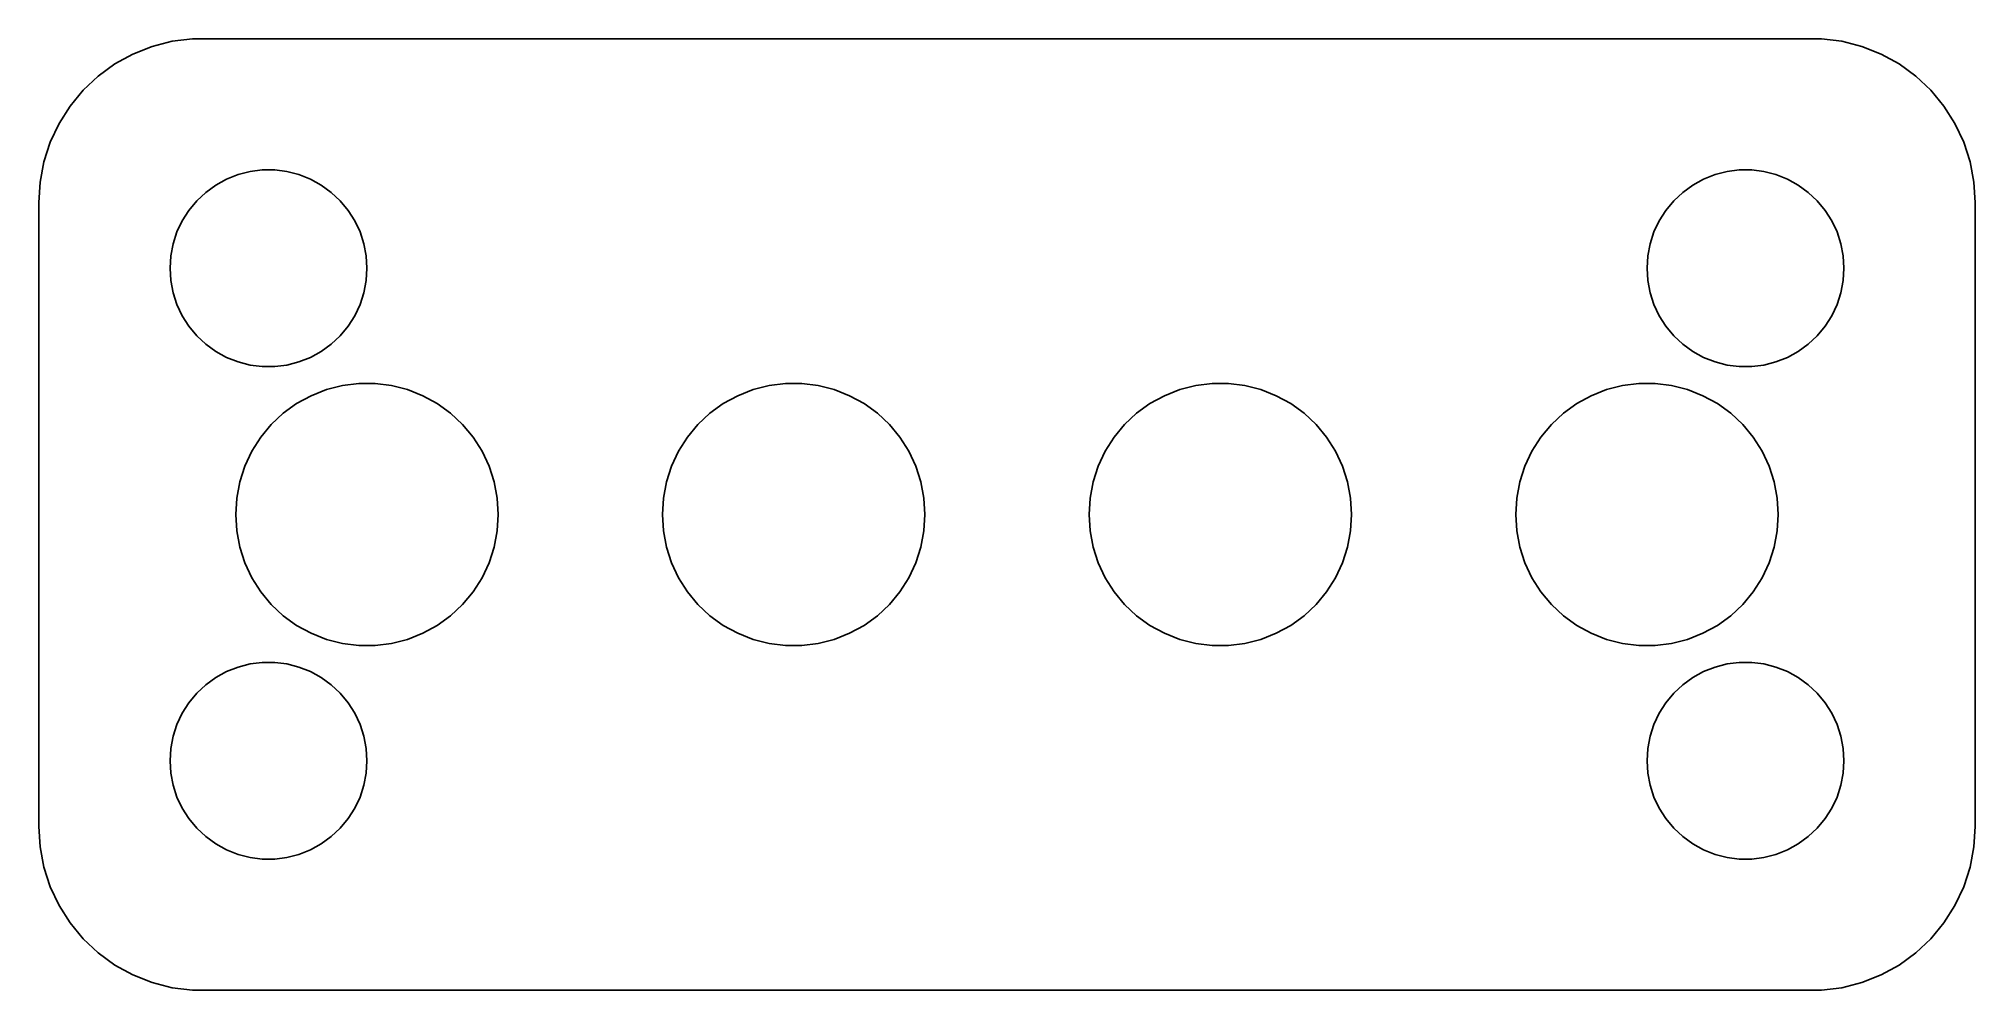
# Model space of a CAD drawing. Header units: metres. Extents: x -29.5 to 29.5, y -14.5 to 14.5.
import ezdxf

# ---------------------------------------------------------------- set-up
doc = ezdxf.new("R2010")
doc.units = ezdxf.units.M

msp = doc.modelspace()

# ---------------------------------------------------------------- linework, layer by layer
for p, q in [((-26.0451, 14.2553), (-26.6289, 14.0241)), ((-25.4369, 14.4114), (-26.0451, 14.2553)), ((-24.8139, 14.4901), (-25.4369, 14.4114)), ((24.8139, 14.4901), (-24.8139, 14.4901)), ((25.4369, 14.4114), (24.8139, 14.4901)), ((26.0451, 14.2553), (25.4369, 14.4114)), ((26.6289, 14.0241), (26.0451, 14.2553)), ((-27.1791, 13.7216), (-27.6871, 13.3526)), ((-26.6289, 14.0241), (-27.1791, 13.7216)), ((27.1791, 13.7216), (26.6289, 14.0241)), ((27.6871, 13.3526), (27.1791, 13.7216)), ((-27.6871, 13.3526), (-28.1448, 12.9227)), ((28.1448, 12.9227), (27.6871, 13.3526)), ((-28.5451, 12.4389), (-28.8815, 11.9088)), ((-28.1448, 12.9227), (-28.5451, 12.4389)), ((28.5451, 12.4389), (28.1448, 12.9227)), ((28.8815, 11.9088), (28.5451, 12.4389)), ((-28.8815, 11.9088), (-29.1489, 11.3406)), ((29.1489, 11.3406), (28.8815, 11.9088)), ((-29.1489, 11.3406), (-29.3429, 10.7434)), ((29.3429, 10.7434), (29.1489, 11.3406)), ((-29.3429, 10.7434), (-29.4606, 10.1267)), ((29.4606, 10.1267), (29.3429, 10.7434)), ((-29.4606, 10.1267), (-29.5, 9.5)), ((-24.4123, 9.81154), (-24.1075, 10.033)), ((-24.1075, 10.033), (-23.7773, 10.2145)), ((-23.7773, 10.2145), (-23.427, 10.3532)), ((-23.427, 10.3532), (-23.0621, 10.4469)), ((-23.0621, 10.4469), (-22.6884, 10.4941)), ((-22.6884, 10.4941), (-22.3116, 10.4941)), ((-22.3116, 10.4941), (-21.9379, 10.4469)), ((-21.9379, 10.4469), (-21.5729, 10.3532)), ((-21.5729, 10.3532), (-21.2227, 10.2145)), ((-21.2227, 10.2145), (-20.8925, 10.033)), ((-20.8925, 10.033), (-20.5877, 9.81154)), ((20.5877, 9.81154), (20.8925, 10.033)), ((20.8925, 10.033), (21.2227, 10.2145)), ((21.2227, 10.2145), (21.5729, 10.3532)), ((21.5729, 10.3532), (21.9379, 10.4469)), ((21.9379, 10.4469), (22.3116, 10.4941)), ((22.3116, 10.4941), (22.6884, 10.4941)), ((22.6884, 10.4941), (23.0621, 10.4469)), ((23.0621, 10.4469), (23.427, 10.3532)), ((23.427, 10.3532), (23.7773, 10.2145)), ((23.7773, 10.2145), (24.1075, 10.033)), ((24.1075, 10.033), (24.4123, 9.81154)), ((29.5, 9.5), (29.4606, 10.1267)), ((-29.5, 9.5), (-29.5, -9.5)), ((-24.927, 9.26335), (-24.6869, 9.55363)), ((-24.6869, 9.55363), (-24.4123, 9.81154)), ((-20.5877, 9.81154), (-20.3131, 9.55363)), ((-20.3131, 9.55363), (-20.0729, 9.26335)), ((20.0729, 9.26335), (20.3131, 9.55363)), ((20.3131, 9.55363), (20.5877, 9.81154)), ((24.4123, 9.81154), (24.6869, 9.55363)), ((24.6869, 9.55363), (24.927, 9.26335)), ((29.5, -9.5), (29.5, 9.5)), ((-25.2893, 8.60437), (-25.1289, 8.94525)), ((-25.1289, 8.94525), (-24.927, 9.26335)), ((-20.0729, 9.26335), (-19.8711, 8.94525)), ((-19.8711, 8.94525), (-19.7107, 8.60437)), ((19.7107, 8.60437), (19.8711, 8.94525)), ((19.8711, 8.94525), (20.0729, 9.26335)), ((24.927, 9.26335), (25.1289, 8.94525)), ((25.1289, 8.94525), (25.2893, 8.60437)), ((-25.4057, 8.24606), (-25.2893, 8.60437)), ((-19.7107, 8.60437), (-19.5942, 8.24606)), ((19.5942, 8.24606), (19.7107, 8.60437)), ((25.2893, 8.60437), (25.4057, 8.24606)), ((-25.5, 7.5), (-25.4763, 7.87599)), ((-25.4763, 7.87599), (-25.4057, 8.24606)), ((-19.5942, 8.24606), (-19.5237, 7.87599)), ((-19.5237, 7.87599), (-19.5, 7.5)), ((19.5, 7.5), (19.5237, 7.87599)), ((19.5237, 7.87599), (19.5942, 8.24606)), ((25.4057, 8.24606), (25.4763, 7.87599)), ((25.4763, 7.87599), (25.5, 7.5)), ((-25.4763, 7.12399), (-25.5, 7.5)), ((-25.4057, 6.75392), (-25.4763, 7.12399)), ((-19.5237, 7.12399), (-19.5942, 6.75392)), ((-19.5, 7.5), (-19.5237, 7.12399)), ((19.5237, 7.12399), (19.5, 7.5)), ((19.5942, 6.75392), (19.5237, 7.12399)), ((25.4763, 7.12399), (25.4057, 6.75392)), ((25.5, 7.5), (25.4763, 7.12399)), ((-25.2893, 6.39561), (-25.4057, 6.75392)), ((-19.5942, 6.75392), (-19.7107, 6.39561)), ((19.7107, 6.39561), (19.5942, 6.75392)), ((25.4057, 6.75392), (25.2893, 6.39561)), ((-25.1289, 6.05473), (-25.2893, 6.39561)), ((-24.927, 5.73663), (-25.1289, 6.05473)), ((-19.8711, 6.05473), (-20.0729, 5.73663)), ((-19.7107, 6.39561), (-19.8711, 6.05473)), ((19.8711, 6.05473), (19.7107, 6.39561)), ((20.0729, 5.73663), (19.8711, 6.05473)), ((25.1289, 6.05473), (24.927, 5.73663)), ((25.2893, 6.39561), (25.1289, 6.05473)), ((-24.6869, 5.44635), (-24.927, 5.73663)), ((-24.4123, 5.18845), (-24.6869, 5.44635)), ((-20.3131, 5.44635), (-20.5877, 5.18845)), ((-20.0729, 5.73663), (-20.3131, 5.44635)), ((20.3131, 5.44635), (20.0729, 5.73663)), ((20.5877, 5.18845), (20.3131, 5.44635)), ((24.6869, 5.44635), (24.4123, 5.18845)), ((24.927, 5.73663), (24.6869, 5.44635)), ((-24.1075, 4.96701), (-24.4123, 5.18845)), ((-23.7773, 4.78551), (-24.1075, 4.96701)), ((-23.427, 4.64682), (-23.7773, 4.78551)), ((-21.2227, 4.78551), (-21.5729, 4.64682)), ((-20.8925, 4.96701), (-21.2227, 4.78551)), ((-20.5877, 5.18845), (-20.8925, 4.96701)), ((20.8925, 4.96701), (20.5877, 5.18845)), ((21.2227, 4.78551), (20.8925, 4.96701)), ((21.5729, 4.64682), (21.2227, 4.78551)), ((23.7773, 4.78551), (23.427, 4.64682)), ((24.1075, 4.96701), (23.7773, 4.78551)), ((24.4123, 5.18845), (24.1075, 4.96701)), ((-23.0621, 4.55313), (-23.427, 4.64682)), ((-22.6884, 4.50591), (-23.0621, 4.55313)), ((-22.3116, 4.50591), (-22.6884, 4.50591)), ((-21.9379, 4.55313), (-22.3116, 4.50591)), ((-21.5729, 4.64682), (-21.9379, 4.55313)), ((21.9379, 4.55313), (21.5729, 4.64682)), ((22.3116, 4.50591), (21.9379, 4.55313)), ((22.6884, 4.50591), (22.3116, 4.50591)), ((23.0621, 4.55313), (22.6884, 4.50591)), ((23.427, 4.64682), (23.0621, 4.55313)), ((-21.6433, 3.3773), (-21.2031, 3.61929)), ((-21.2031, 3.61929), (-20.7361, 3.80421)), ((-20.7361, 3.80421), (-20.2495, 3.92914)), ((-20.2495, 3.92914), (-19.7512, 3.9921)), ((-19.7512, 3.9921), (-19.2488, 3.9921)), ((-19.2488, 3.9921), (-18.7505, 3.92914)), ((-18.7505, 3.92914), (-18.2639, 3.80421)), ((-18.2639, 3.80421), (-17.7969, 3.61929)), ((-17.7969, 3.61929), (-17.3567, 3.3773)), ((-8.6433, 3.3773), (-8.20311, 3.61929)), ((-8.20311, 3.61929), (-7.73605, 3.80421)), ((-7.73605, 3.80421), (-7.24951, 3.92914)), ((-7.24951, 3.92914), (-6.75116, 3.9921)), ((-6.75116, 3.9921), (-6.24883, 3.9921)), ((-6.24883, 3.9921), (-5.75047, 3.92914)), ((-5.75047, 3.92914), (-5.26393, 3.80421)), ((-5.26393, 3.80421), (-4.79688, 3.61929)), ((-4.79688, 3.61929), (-4.35669, 3.3773)), ((4.35669, 3.3773), (4.79688, 3.61929)), ((4.79688, 3.61929), (5.26393, 3.80421)), ((5.26393, 3.80421), (5.75047, 3.92914)), ((5.75047, 3.92914), (6.24883, 3.9921)), ((6.24883, 3.9921), (6.75116, 3.9921)), ((6.75116, 3.9921), (7.24951, 3.92914)), ((7.24951, 3.92914), (7.73605, 3.80421)), ((7.73605, 3.80421), (8.20311, 3.61929)), ((8.20311, 3.61929), (8.6433, 3.3773)), ((17.3567, 3.3773), (17.7969, 3.61929)), ((17.7969, 3.61929), (18.2639, 3.80421)), ((18.2639, 3.80421), (18.7505, 3.92914)), ((18.7505, 3.92914), (19.2488, 3.9921)), ((19.2488, 3.9921), (19.7512, 3.9921)), ((19.7512, 3.9921), (20.2495, 3.92914)), ((20.2495, 3.92914), (20.7361, 3.80421)), ((20.7361, 3.80421), (21.2031, 3.61929)), ((21.2031, 3.61929), (21.6433, 3.3773)), ((-22.4159, 2.73817), (-22.0497, 3.08205)), ((-22.0497, 3.08205), (-21.6433, 3.3773)), ((-17.3567, 3.3773), (-16.9503, 3.08205)), ((-16.9503, 3.08205), (-16.5841, 2.73817)), ((-9.41586, 2.73817), (-9.04968, 3.08205)), ((-9.04968, 3.08205), (-8.6433, 3.3773)), ((-4.35669, 3.3773), (-3.9503, 3.08205)), ((-3.9503, 3.08205), (-3.58412, 2.73817)), ((3.58412, 2.73817), (3.9503, 3.08205)), ((3.9503, 3.08205), (4.35669, 3.3773)), ((8.6433, 3.3773), (9.04968, 3.08205)), ((9.04968, 3.08205), (9.41586, 2.73817)), ((16.5841, 2.73817), (16.9503, 3.08205)), ((16.9503, 3.08205), (17.3567, 3.3773)), ((21.6433, 3.3773), (22.0497, 3.08205)), ((22.0497, 3.08205), (22.4159, 2.73817)), ((-22.7361, 2.35114), (-22.4159, 2.73817)), ((-16.5841, 2.73817), (-16.2639, 2.35114)), ((-9.73605, 2.35114), (-9.41586, 2.73817)), ((-3.58412, 2.73817), (-3.26393, 2.35114)), ((3.26393, 2.35114), (3.58412, 2.73817)), ((9.41586, 2.73817), (9.73605, 2.35114)), ((16.2639, 2.35114), (16.5841, 2.73817)), ((22.4159, 2.73817), (22.7361, 2.35114)), ((-23.2191, 1.47249), (-23.0052, 1.927)), ((-23.0052, 1.927), (-22.7361, 2.35114)), ((-16.2639, 2.35114), (-15.9948, 1.927)), ((-15.9948, 1.927), (-15.7809, 1.47249)), ((-10.2191, 1.47249), (-10.0052, 1.927)), ((-10.0052, 1.927), (-9.73605, 2.35114)), ((-3.26393, 2.35114), (-2.99477, 1.927)), ((-2.99477, 1.927), (-2.78088, 1.47249)), ((2.78088, 1.47249), (2.99477, 1.927)), ((2.99477, 1.927), (3.26393, 2.35114)), ((9.73605, 2.35114), (10.0052, 1.927)), ((10.0052, 1.927), (10.2191, 1.47249)), ((15.7809, 1.47249), (15.9948, 1.927)), ((15.9948, 1.927), (16.2639, 2.35114)), ((22.7361, 2.35114), (23.0052, 1.927)), ((23.0052, 1.927), (23.2191, 1.47249)), ((-23.3743, 0.994751), (-23.2191, 1.47249)), ((-15.7809, 1.47249), (-15.6257, 0.994751)), ((-10.3743, 0.994751), (-10.2191, 1.47249)), ((-2.78088, 1.47249), (-2.62566, 0.994751)), ((2.62566, 0.994751), (2.78088, 1.47249)), ((10.2191, 1.47249), (10.3743, 0.994751)), ((15.6257, 0.994751), (15.7809, 1.47249)), ((23.2191, 1.47249), (23.3743, 0.994751)), ((-23.4684, 0.501328), (-23.3743, 0.994751)), ((-15.6257, 0.994751), (-15.5315, 0.501328)), ((-10.4684, 0.501328), (-10.3743, 0.994751)), ((-2.62566, 0.994751), (-2.53154, 0.501328)), ((2.53154, 0.501328), (2.62566, 0.994751)), ((10.3743, 0.994751), (10.4684, 0.501328)), ((15.5315, 0.501328), (15.6257, 0.994751)), ((23.3743, 0.994751), (23.4684, 0.501328)), ((-23.5, 0), (-23.4684, 0.501328)), ((-23.4684, -0.501328), (-23.5, 0)), ((-15.5315, 0.501328), (-15.5, 0)), ((-15.5, 0), (-15.5315, -0.501328)), ((-10.5, 0), (-10.4684, 0.501328)), ((-10.4684, -0.501328), (-10.5, 0)), ((-2.53154, 0.501328), (-2.5, 0)), ((-2.5, 0), (-2.53154, -0.501328)), ((2.5, 0), (2.53154, 0.501328)), ((2.53154, -0.501328), (2.5, 0)), ((10.4684, 0.501328), (10.5, 0)), ((10.5, 0), (10.4684, -0.501328)), ((15.5, 0), (15.5315, 0.501328)), ((15.5315, -0.501328), (15.5, 0)), ((23.4684, 0.501328), (23.5, 0)), ((23.5, 0), (23.4684, -0.501328)), ((-23.3743, -0.994751), (-23.4684, -0.501328)), ((-15.5315, -0.501328), (-15.6257, -0.994751)), ((-10.3743, -0.994751), (-10.4684, -0.501328)), ((-2.53154, -0.501328), (-2.62566, -0.994751)), ((2.62566, -0.994751), (2.53154, -0.501328)), ((10.4684, -0.501328), (10.3743, -0.994751)), ((15.6257, -0.994751), (15.5315, -0.501328)), ((23.4684, -0.501328), (23.3743, -0.994751)), ((-23.2191, -1.47249), (-23.3743, -0.994751)), ((-15.6257, -0.994751), (-15.7809, -1.47249)), ((-10.2191, -1.47249), (-10.3743, -0.994751)), ((-2.62566, -0.994751), (-2.78088, -1.47249)), ((2.78088, -1.47249), (2.62566, -0.994751)), ((10.3743, -0.994751), (10.2191, -1.47249)), ((15.7809, -1.47249), (15.6257, -0.994751)), ((23.3743, -0.994751), (23.2191, -1.47249)), ((-23.0052, -1.927), (-23.2191, -1.47249)), ((-15.7809, -1.47249), (-15.9948, -1.927)), ((-10.0052, -1.927), (-10.2191, -1.47249)), ((-2.78088, -1.47249), (-2.99477, -1.927)), ((2.99477, -1.927), (2.78088, -1.47249)), ((10.2191, -1.47249), (10.0052, -1.927)), ((15.9948, -1.927), (15.7809, -1.47249)), ((23.2191, -1.47249), (23.0052, -1.927)), ((-22.7361, -2.35114), (-23.0052, -1.927)), ((-22.4159, -2.73817), (-22.7361, -2.35114)), ((-16.2639, -2.35114), (-16.5841, -2.73817)), ((-15.9948, -1.927), (-16.2639, -2.35114)), ((-9.73605, -2.35114), (-10.0052, -1.927)), ((-9.41586, -2.73817), (-9.73605, -2.35114)), ((-3.26393, -2.35114), (-3.58412, -2.73817)), ((-2.99477, -1.927), (-3.26393, -2.35114)), ((3.26393, -2.35114), (2.99477, -1.927)), ((3.58412, -2.73817), (3.26393, -2.35114)), ((9.73605, -2.35114), (9.41586, -2.73817)), ((10.0052, -1.927), (9.73605, -2.35114)), ((16.2639, -2.35114), (15.9948, -1.927)), ((16.5841, -2.73817), (16.2639, -2.35114)), ((22.7361, -2.35114), (22.4159, -2.73817)), ((23.0052, -1.927), (22.7361, -2.35114)), ((-22.0497, -3.08205), (-22.4159, -2.73817)), ((-16.5841, -2.73817), (-16.9503, -3.08205)), ((-9.04968, -3.08205), (-9.41586, -2.73817)), ((-3.58412, -2.73817), (-3.9503, -3.08205)), ((3.9503, -3.08205), (3.58412, -2.73817)), ((9.41586, -2.73817), (9.04968, -3.08205)), ((16.9503, -3.08205), (16.5841, -2.73817)), ((22.4159, -2.73817), (22.0497, -3.08205)), ((-21.6433, -3.3773), (-22.0497, -3.08205)), ((-21.2031, -3.61929), (-21.6433, -3.3773)), ((-17.3567, -3.3773), (-17.7969, -3.61929)), ((-16.9503, -3.08205), (-17.3567, -3.3773)), ((-8.6433, -3.3773), (-9.04968, -3.08205)), ((-8.20311, -3.61929), (-8.6433, -3.3773)), ((-4.35669, -3.3773), (-4.79688, -3.61929)), ((-3.9503, -3.08205), (-4.35669, -3.3773)), ((4.35669, -3.3773), (3.9503, -3.08205)), ((4.79688, -3.61929), (4.35669, -3.3773)), ((8.6433, -3.3773), (8.20311, -3.61929)), ((9.04968, -3.08205), (8.6433, -3.3773)), ((17.3567, -3.3773), (16.9503, -3.08205)), ((17.7969, -3.61929), (17.3567, -3.3773)), ((21.6433, -3.3773), (21.2031, -3.61929)), ((22.0497, -3.08205), (21.6433, -3.3773)), ((-20.7361, -3.80421), (-21.2031, -3.61929)), ((-20.2495, -3.92914), (-20.7361, -3.80421)), ((-19.7512, -3.9921), (-20.2495, -3.92914)), ((-19.2488, -3.9921), (-19.7512, -3.9921)), ((-18.7505, -3.92914), (-19.2488, -3.9921)), ((-18.2639, -3.80421), (-18.7505, -3.92914)), ((-17.7969, -3.61929), (-18.2639, -3.80421)), ((-7.73605, -3.80421), (-8.20311, -3.61929)), ((-7.24951, -3.92914), (-7.73605, -3.80421)), ((-6.75116, -3.9921), (-7.24951, -3.92914)), ((-6.24883, -3.9921), (-6.75116, -3.9921)), ((-5.75047, -3.92914), (-6.24883, -3.9921)), ((-5.26393, -3.80421), (-5.75047, -3.92914)), ((-4.79688, -3.61929), (-5.26393, -3.80421)), ((5.26393, -3.80421), (4.79688, -3.61929)), ((5.75047, -3.92914), (5.26393, -3.80421)), ((6.24883, -3.9921), (5.75047, -3.92914)), ((6.75116, -3.9921), (6.24883, -3.9921)), ((7.24951, -3.92914), (6.75116, -3.9921)), ((7.73605, -3.80421), (7.24951, -3.92914)), ((8.20311, -3.61929), (7.73605, -3.80421)), ((18.2639, -3.80421), (17.7969, -3.61929)), ((18.7505, -3.92914), (18.2639, -3.80421)), ((19.2488, -3.9921), (18.7505, -3.92914)), ((19.7512, -3.9921), (19.2488, -3.9921)), ((20.2495, -3.92914), (19.7512, -3.9921)), ((20.7361, -3.80421), (20.2495, -3.92914)), ((21.2031, -3.61929), (20.7361, -3.80421)), ((-23.7773, -4.78551), (-23.427, -4.64682)), ((-23.427, -4.64682), (-23.0621, -4.55313)), ((-23.0621, -4.55313), (-22.6884, -4.50591)), ((-22.6884, -4.50591), (-22.3116, -4.50591)), ((-22.3116, -4.50591), (-21.9379, -4.55313)), ((-21.9379, -4.55313), (-21.5729, -4.64682)), ((-21.5729, -4.64682), (-21.2227, -4.78551)), ((21.2227, -4.78551), (21.5729, -4.64682)), ((21.5729, -4.64682), (21.9379, -4.55313)), ((21.9379, -4.55313), (22.3116, -4.50591)), ((22.3116, -4.50591), (22.6884, -4.50591)), ((22.6884, -4.50591), (23.0621, -4.55313)), ((23.0621, -4.55313), (23.427, -4.64682)), ((23.427, -4.64682), (23.7773, -4.78551)), ((-24.6869, -5.44635), (-24.4123, -5.18845)), ((-24.4123, -5.18845), (-24.1075, -4.96701)), ((-24.1075, -4.96701), (-23.7773, -4.78551)), ((-21.2227, -4.78551), (-20.8925, -4.96701)), ((-20.8925, -4.96701), (-20.5877, -5.18845)), ((-20.5877, -5.18845), (-20.3131, -5.44635)), ((20.3131, -5.44635), (20.5877, -5.18845)), ((20.5877, -5.18845), (20.8925, -4.96701)), ((20.8925, -4.96701), (21.2227, -4.78551)), ((23.7773, -4.78551), (24.1075, -4.96701)), ((24.1075, -4.96701), (24.4123, -5.18845)), ((24.4123, -5.18845), (24.6869, -5.44635)), ((-25.1289, -6.05473), (-24.927, -5.73663)), ((-24.927, -5.73663), (-24.6869, -5.44635)), ((-20.3131, -5.44635), (-20.0729, -5.73663)), ((-20.0729, -5.73663), (-19.8711, -6.05473)), ((19.8711, -6.05473), (20.0729, -5.73663)), ((20.0729, -5.73663), (20.3131, -5.44635)), ((24.6869, -5.44635), (24.927, -5.73663)), ((24.927, -5.73663), (25.1289, -6.05473)), ((-25.4057, -6.75392), (-25.2893, -6.39561)), ((-25.2893, -6.39561), (-25.1289, -6.05473)), ((-19.8711, -6.05473), (-19.7107, -6.39561)), ((-19.7107, -6.39561), (-19.5942, -6.75392)), ((19.5942, -6.75392), (19.7107, -6.39561)), ((19.7107, -6.39561), (19.8711, -6.05473)), ((25.1289, -6.05473), (25.2893, -6.39561)), ((25.2893, -6.39561), (25.4057, -6.75392)), ((-25.4763, -7.12399), (-25.4057, -6.75392)), ((-19.5942, -6.75392), (-19.5237, -7.12399)), ((19.5237, -7.12399), (19.5942, -6.75392)), ((25.4057, -6.75392), (25.4763, -7.12399)), ((-25.5, -7.5), (-25.4763, -7.12399)), ((-25.4763, -7.87599), (-25.5, -7.5)), ((-19.5237, -7.12399), (-19.5, -7.5)), ((-19.5, -7.5), (-19.5237, -7.87599)), ((19.5, -7.5), (19.5237, -7.12399)), ((19.5237, -7.87599), (19.5, -7.5)), ((25.4763, -7.12399), (25.5, -7.5)), ((25.5, -7.5), (25.4763, -7.87599)), ((-25.4057, -8.24606), (-25.4763, -7.87599)), ((-25.2893, -8.60437), (-25.4057, -8.24606)), ((-19.5942, -8.24606), (-19.7107, -8.60437)), ((-19.5237, -7.87599), (-19.5942, -8.24606)), ((19.5942, -8.24606), (19.5237, -7.87599)), ((19.7107, -8.60437), (19.5942, -8.24606)), ((25.4057, -8.24606), (25.2893, -8.60437)), ((25.4763, -7.87599), (25.4057, -8.24606)), ((-25.1289, -8.94525), (-25.2893, -8.60437)), ((-19.7107, -8.60437), (-19.8711, -8.94525)), ((19.8711, -8.94525), (19.7107, -8.60437)), ((25.2893, -8.60437), (25.1289, -8.94525)), ((-24.927, -9.26335), (-25.1289, -8.94525)), ((-24.6869, -9.55363), (-24.927, -9.26335)), ((-20.0729, -9.26335), (-20.3131, -9.55363)), ((-19.8711, -8.94525), (-20.0729, -9.26335)), ((20.0729, -9.26335), (19.8711, -8.94525)), ((20.3131, -9.55363), (20.0729, -9.26335)), ((24.927, -9.26335), (24.6869, -9.55363)), ((25.1289, -8.94525), (24.927, -9.26335)), ((-29.5, -9.5), (-29.4606, -10.1267)), ((-24.4123, -9.81154), (-24.6869, -9.55363)), ((-24.1075, -10.033), (-24.4123, -9.81154)), ((-20.5877, -9.81154), (-20.8925, -10.033)), ((-20.3131, -9.55363), (-20.5877, -9.81154)), ((20.5877, -9.81154), (20.3131, -9.55363)), ((20.8925, -10.033), (20.5877, -9.81154)), ((24.4123, -9.81154), (24.1075, -10.033)), ((24.6869, -9.55363), (24.4123, -9.81154)), ((29.4606, -10.1267), (29.5, -9.5)), ((-29.4606, -10.1267), (-29.3429, -10.7434)), ((-23.7773, -10.2145), (-24.1075, -10.033)), ((-23.427, -10.3532), (-23.7773, -10.2145)), ((-23.0621, -10.4469), (-23.427, -10.3532)), ((-22.6884, -10.4941), (-23.0621, -10.4469)), ((-22.3116, -10.4941), (-22.6884, -10.4941)), ((-21.9379, -10.4469), (-22.3116, -10.4941)), ((-21.5729, -10.3532), (-21.9379, -10.4469)), ((-21.2227, -10.2145), (-21.5729, -10.3532)), ((-20.8925, -10.033), (-21.2227, -10.2145)), ((21.2227, -10.2145), (20.8925, -10.033)), ((21.5729, -10.3532), (21.2227, -10.2145)), ((21.9379, -10.4469), (21.5729, -10.3532)), ((22.3116, -10.4941), (21.9379, -10.4469)), ((22.6884, -10.4941), (22.3116, -10.4941)), ((23.0621, -10.4469), (22.6884, -10.4941)), ((23.427, -10.3532), (23.0621, -10.4469)), ((23.7773, -10.2145), (23.427, -10.3532)), ((24.1075, -10.033), (23.7773, -10.2145)), ((29.3429, -10.7434), (29.4606, -10.1267)), ((-29.3429, -10.7434), (-29.1489, -11.3406)), ((29.1489, -11.3406), (29.3429, -10.7434)), ((-29.1489, -11.3406), (-28.8815, -11.9088)), ((28.8815, -11.9088), (29.1489, -11.3406)), ((-28.8815, -11.9088), (-28.5451, -12.4389)), ((28.5451, -12.4389), (28.8815, -11.9088)), ((-28.5451, -12.4389), (-28.1448, -12.9227)), ((-28.1448, -12.9227), (-27.6871, -13.3526)), ((27.6871, -13.3526), (28.1448, -12.9227)), ((28.1448, -12.9227), (28.5451, -12.4389)), ((-27.6871, -13.3526), (-27.1791, -13.7216)), ((27.1791, -13.7216), (27.6871, -13.3526)), ((-27.1791, -13.7216), (-26.6289, -14.0241)), ((-26.6289, -14.0241), (-26.0451, -14.2553)), ((26.0451, -14.2553), (26.6289, -14.0241)), ((26.6289, -14.0241), (27.1791, -13.7216)), ((-26.0451, -14.2553), (-25.4369, -14.4114)), ((-25.4369, -14.4114), (-24.8139, -14.4901)), ((-24.8139, -14.4901), (24.8139, -14.4901)), ((24.8139, -14.4901), (25.4369, -14.4114)), ((25.4369, -14.4114), (26.0451, -14.2553))]:
    msp.add_line(p, q)

doc.saveas('drawing.dxf')
